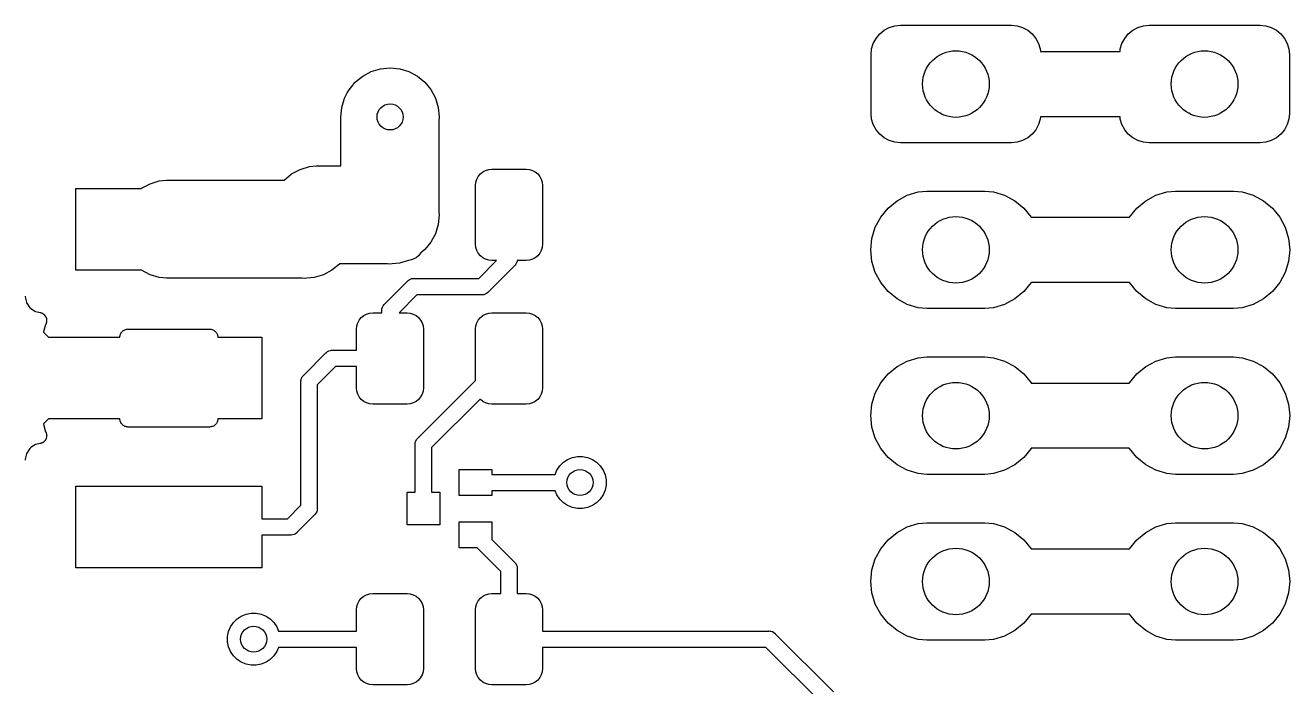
# Model space of a CAD drawing. Extents: x 1.69 to 6.13, y -5.81 to -1.91.
# Drawn here: x 2.992 to 3.755, y -2.43 to -2.031 of the extents above; entities that cross this region are included whole.
import ezdxf

# ---------------------------------------------------------------- set-up
doc = ezdxf.new("R2010")
doc.units = 0
doc.header["$MEASUREMENT"] = 0
doc.layers.add('BLACK', color=7, linetype='CONTINUOUS')

msp = doc.modelspace()

# ---------------------------------------------------------------- linework, layer by layer
at = {"layer": 'BLACK', "linetype": 'CONTINUOUS'}
for p, q in [((3.50535, -2.03921), (3.50755, -2.03653)), ((3.50755, -2.03653), (3.51024, -2.03432)), ((3.51024, -2.03432), (3.5133, -2.03269)), ((3.5133, -2.03269), (3.51662, -2.03168)), ((3.51662, -2.03168), (3.52008, -2.03134)), ((3.52008, -2.03134), (3.58701, -2.03134)), ((3.58701, -2.03134), (3.59046, -2.03168)), ((3.59046, -2.03168), (3.59379, -2.03269)), ((3.59379, -2.03269), (3.59685, -2.03432)), ((3.59685, -2.03432), (3.59954, -2.03653)), ((3.59954, -2.03653), (3.60174, -2.03921)), ((3.65535, -2.03921), (3.65755, -2.03653)), ((3.65755, -2.03653), (3.66024, -2.03432)), ((3.66024, -2.03432), (3.6633, -2.03269)), ((3.6633, -2.03269), (3.66662, -2.03168)), ((3.66662, -2.03168), (3.67008, -2.03134)), ((3.67008, -2.03134), (3.73701, -2.03134)), ((3.73701, -2.03134), (3.74046, -2.03168)), ((3.74046, -2.03168), (3.74379, -2.03269)), ((3.74379, -2.03269), (3.74685, -2.03432)), ((3.74685, -2.03432), (3.74954, -2.03653)), ((3.74954, -2.03653), (3.75174, -2.03921)), ((3.5027, -2.0456), (3.50371, -2.04228)), ((3.50371, -2.04228), (3.50535, -2.03921)), ((3.60174, -2.03921), (3.60338, -2.04228)), ((3.60338, -2.04228), (3.60438, -2.0456)), ((3.6527, -2.0456), (3.65371, -2.04228)), ((3.65371, -2.04228), (3.65535, -2.03921)), ((3.75174, -2.03921), (3.75338, -2.04228)), ((3.75338, -2.04228), (3.75438, -2.0456)), ((3.50236, -2.04906), (3.5027, -2.0456)), ((3.50236, -2.08449), (3.50236, -2.04906)), ((3.60438, -2.0456), (3.60453, -2.04709)), ((3.60453, -2.04709), (3.65256, -2.04709)), ((3.65256, -2.04709), (3.6527, -2.0456)), ((3.75438, -2.0456), (3.75472, -2.04906)), ((3.75472, -2.04906), (3.75472, -2.08449)), ((3.19572, -2.06194), (3.20085, -2.0592)), ((3.20085, -2.0592), (3.20642, -2.05751)), ((3.20642, -2.05751), (3.2122, -2.05694)), ((3.2122, -2.05694), (3.21799, -2.05751)), ((3.21799, -2.05751), (3.22356, -2.0592)), ((3.22356, -2.0592), (3.22869, -2.06194)), ((3.1899, -2.06722), (3.1902, -2.06686)), ((3.1902, -2.06686), (3.19113, -2.06573)), ((3.1902, -2.06686), (3.1902, -2.06686)), ((3.19113, -2.06573), (3.19225, -2.06481)), ((3.19225, -2.06481), (3.19235, -2.06471)), ((3.19235, -2.06471), (3.19572, -2.06194)), ((3.22869, -2.06194), (3.23318, -2.06563)), ((3.23318, -2.06563), (3.23687, -2.07013)), ((3.18469, -2.07536), (3.1864, -2.07216)), ((3.1864, -2.07216), (3.18744, -2.07023)), ((3.18744, -2.07023), (3.1899, -2.06722)), ((3.23687, -2.07013), (3.23962, -2.07526)), ((3.18244, -2.08671), (3.18301, -2.08092)), ((3.18301, -2.08092), (3.18469, -2.07536)), ((3.23962, -2.07526), (3.24131, -2.08083)), ((3.24131, -2.08083), (3.24188, -2.08661)), ((3.18258, -2.08816), (3.18244, -2.08671)), ((3.18258, -2.11614), (3.18258, -2.08816)), ((3.24188, -2.08661), (3.24163, -2.08906)), ((3.24163, -2.08906), (3.24163, -2.14422)), ((3.5027, -2.08794), (3.50236, -2.08449)), ((3.50371, -2.09127), (3.5027, -2.08794)), ((3.60438, -2.08794), (3.60338, -2.09127)), ((3.60453, -2.08646), (3.60438, -2.08794)), ((3.65256, -2.08646), (3.60453, -2.08646)), ((3.6527, -2.08794), (3.65256, -2.08646)), ((3.65371, -2.09127), (3.6527, -2.08794)), ((3.75438, -2.08794), (3.75338, -2.09127)), ((3.75472, -2.08449), (3.75438, -2.08794)), ((3.50535, -2.09433), (3.50371, -2.09127)), ((3.50755, -2.09702), (3.50535, -2.09433)), ((3.51024, -2.09922), (3.50755, -2.09702)), ((3.59954, -2.09702), (3.59685, -2.09922)), ((3.60174, -2.09433), (3.59954, -2.09702)), ((3.60338, -2.09127), (3.60174, -2.09433)), ((3.65535, -2.09433), (3.65371, -2.09127)), ((3.65755, -2.09702), (3.65535, -2.09433)), ((3.66024, -2.09922), (3.65755, -2.09702)), ((3.74954, -2.09702), (3.74685, -2.09922)), ((3.75174, -2.09433), (3.74954, -2.09702)), ((3.75338, -2.09127), (3.75174, -2.09433)), ((3.5133, -2.10086), (3.51024, -2.09922)), ((3.51662, -2.10186), (3.5133, -2.10086)), ((3.52008, -2.1022), (3.51662, -2.10186)), ((3.58701, -2.1022), (3.52008, -2.1022)), ((3.59046, -2.10186), (3.58701, -2.1022)), ((3.59379, -2.10086), (3.59046, -2.10186)), ((3.59685, -2.09922), (3.59379, -2.10086)), ((3.6633, -2.10086), (3.66024, -2.09922)), ((3.66662, -2.10186), (3.6633, -2.10086)), ((3.67008, -2.1022), (3.66662, -2.10186)), ((3.73701, -2.1022), (3.67008, -2.1022)), ((3.74046, -2.10186), (3.73701, -2.1022)), ((3.74379, -2.10086), (3.74046, -2.10186)), ((3.74685, -2.09922), (3.74379, -2.10086)), ((3.15281, -2.121), (3.15794, -2.11826)), ((3.15794, -2.11826), (3.1635, -2.11657)), ((3.1635, -2.11657), (3.16784, -2.11614)), ((3.16784, -2.11614), (3.16929, -2.116)), ((3.16784, -2.11614), (3.16784, -2.11614)), ((3.16929, -2.116), (3.17074, -2.11614)), ((3.17074, -2.11614), (3.18258, -2.11614)), ((3.26666, -2.12099), (3.26815, -2.11977)), ((3.26815, -2.11977), (3.26986, -2.11886)), ((3.26986, -2.11886), (3.2717, -2.1183)), ((3.2717, -2.1183), (3.27362, -2.11811)), ((3.27362, -2.11811), (3.29429, -2.11811)), ((3.29429, -2.11811), (3.29621, -2.1183)), ((3.29621, -2.1183), (3.29806, -2.11886)), ((3.29806, -2.11886), (3.29976, -2.11977)), ((3.29976, -2.11977), (3.30125, -2.12099)), ((3.06226, -2.12966), (3.06739, -2.12692)), ((3.06739, -2.12692), (3.07295, -2.12523)), ((3.07295, -2.12523), (3.07729, -2.1248)), ((3.07729, -2.1248), (3.14822, -2.1248)), ((3.14822, -2.1248), (3.14831, -2.12469)), ((3.14831, -2.12469), (3.15281, -2.121)), ((3.26378, -2.12795), (3.26397, -2.12603)), ((3.26378, -2.16339), (3.26378, -2.12795)), ((3.26397, -2.12603), (3.26453, -2.12419)), ((3.26453, -2.12419), (3.26544, -2.12248)), ((3.26544, -2.12248), (3.26666, -2.12099)), ((3.30125, -2.12099), (3.30248, -2.12248)), ((3.30248, -2.12248), (3.30338, -2.12419)), ((3.30338, -2.12419), (3.30394, -2.12603)), ((3.30394, -2.12603), (3.30413, -2.12795)), ((3.30413, -2.12795), (3.30413, -2.16339)), ((3.02264, -2.17894), (3.02264, -2.12972)), ((3.02264, -2.12972), (3.06218, -2.12972)), ((3.06218, -2.12972), (3.06226, -2.12966)), ((3.51801, -2.13717), (3.52417, -2.13388)), ((3.52417, -2.13388), (3.53085, -2.13185)), ((3.53085, -2.13185), (3.53605, -2.13134)), ((3.53605, -2.13134), (3.57103, -2.13134)), ((3.57103, -2.13134), (3.57624, -2.13185)), ((3.57624, -2.13185), (3.58292, -2.13388)), ((3.58292, -2.13388), (3.58907, -2.13717)), ((3.66801, -2.13717), (3.67417, -2.13388)), ((3.67417, -2.13388), (3.68085, -2.13185)), ((3.68085, -2.13185), (3.68605, -2.13134)), ((3.68605, -2.13134), (3.72103, -2.13134)), ((3.72103, -2.13134), (3.72624, -2.13185)), ((3.72624, -2.13185), (3.73292, -2.13388)), ((3.73292, -2.13388), (3.73907, -2.13717)), ((3.50819, -2.14699), (3.51262, -2.1416)), ((3.51262, -2.1416), (3.51801, -2.13717)), ((3.58907, -2.13717), (3.59447, -2.1416)), ((3.59447, -2.1416), (3.5989, -2.14699)), ((3.65819, -2.14699), (3.66262, -2.1416)), ((3.66262, -2.1416), (3.66801, -2.13717)), ((3.73907, -2.13717), (3.74447, -2.1416)), ((3.74447, -2.1416), (3.7489, -2.14699)), ((3.24178, -2.14567), (3.24121, -2.15146)), ((3.24163, -2.14422), (3.24178, -2.14567)), ((3.5049, -2.15315), (3.50819, -2.14699)), ((3.5989, -2.14699), (3.59895, -2.14709)), ((3.59895, -2.14709), (3.65814, -2.14709)), ((3.65814, -2.14709), (3.65819, -2.14699)), ((3.7489, -2.14699), (3.75219, -2.15315)), ((3.23952, -2.15702), (3.23678, -2.16215)), ((3.24121, -2.15146), (3.23952, -2.15702)), ((3.50287, -2.15983), (3.5049, -2.15315)), ((3.75219, -2.15315), (3.75421, -2.15983)), ((3.23678, -2.16215), (3.23309, -2.16665)), ((3.26397, -2.16531), (3.26378, -2.16339)), ((3.26453, -2.16715), (3.26397, -2.16531)), ((3.30394, -2.16531), (3.30338, -2.16715)), ((3.30413, -2.16339), (3.30394, -2.16531)), ((3.50219, -2.16677), (3.50287, -2.15983)), ((3.75421, -2.15983), (3.7549, -2.16677)), ((3.22323, -2.17315), (3.21789, -2.17477)), ((3.22436, -2.17304), (3.22323, -2.17315)), ((3.22621, -2.17248), (3.22436, -2.17304)), ((3.22791, -2.17157), (3.22621, -2.17248)), ((3.2294, -2.17035), (3.22791, -2.17157)), ((3.23062, -2.16885), (3.2294, -2.17035)), ((3.2308, -2.16853), (3.23062, -2.16885)), ((3.23309, -2.16665), (3.2308, -2.16853)), ((3.26544, -2.16885), (3.26453, -2.16715)), ((3.26666, -2.17035), (3.26544, -2.16885)), ((3.26568, -2.18406), (3.2765, -2.17323)), ((3.26815, -2.17157), (3.26666, -2.17035)), ((3.26986, -2.17248), (3.26815, -2.17157)), ((3.2717, -2.17304), (3.26986, -2.17248)), ((3.27362, -2.17323), (3.2717, -2.17304)), ((3.2765, -2.17323), (3.27362, -2.17323)), ((3.28881, -2.1737), (3.28853, -2.17463)), ((3.28885, -2.17323), (3.28881, -2.1737)), ((3.29429, -2.17323), (3.28885, -2.17323)), ((3.29621, -2.17304), (3.29429, -2.17323)), ((3.29806, -2.17248), (3.29621, -2.17304)), ((3.29976, -2.17157), (3.29806, -2.17248)), ((3.30125, -2.17035), (3.29976, -2.17157)), ((3.30248, -2.16885), (3.30125, -2.17035)), ((3.30338, -2.16715), (3.30248, -2.16885)), ((3.50287, -2.17372), (3.50219, -2.16677)), ((3.5049, -2.1804), (3.50287, -2.17372)), ((3.75421, -2.17372), (3.75219, -2.1804)), ((3.7549, -2.16677), (3.75421, -2.17372)), ((3.06218, -2.17894), (3.02264, -2.17894)), ((3.06226, -2.179), (3.06218, -2.17894)), ((3.06739, -2.18174), (3.06226, -2.179)), ((3.17711, -2.179), (3.17198, -2.18174)), ((3.18161, -2.17531), (3.17711, -2.179)), ((3.1817, -2.1752), (3.18161, -2.17531)), ((3.21066, -2.1752), (3.1817, -2.1752)), ((3.21211, -2.17534), (3.21066, -2.1752)), ((3.21356, -2.1752), (3.21211, -2.17534)), ((3.21789, -2.17477), (3.21356, -2.1752)), ((3.28727, -2.17639), (3.27137, -2.19229)), ((3.28745, -2.17623), (3.28727, -2.17639)), ((3.28761, -2.17605), (3.28745, -2.17623)), ((3.28807, -2.17548), (3.28761, -2.17605)), ((3.28761, -2.17605), (3.28761, -2.17605)), ((3.28853, -2.17463), (3.28807, -2.17548)), ((3.50819, -2.18655), (3.5049, -2.1804)), ((3.75219, -2.1804), (3.7489, -2.18655)), ((3.07295, -2.18343), (3.06739, -2.18174)), ((3.07729, -2.18386), (3.07295, -2.18343)), ((3.15918, -2.18386), (3.07729, -2.18386)), ((3.16063, -2.184), (3.15918, -2.18386)), ((3.16208, -2.18386), (3.16063, -2.184)), ((3.16642, -2.18343), (3.16208, -2.18386)), ((3.16208, -2.18386), (3.16208, -2.18386)), ((3.17198, -2.18174), (3.16642, -2.18343)), ((3.2088, -2.1996), (3.22273, -2.18567)), ((3.22273, -2.18567), (3.22288, -2.18548)), ((3.22288, -2.18548), (3.22307, -2.18533)), ((3.22307, -2.18533), (3.22363, -2.18486)), ((3.22307, -2.18533), (3.22307, -2.18533)), ((3.22363, -2.18486), (3.22449, -2.18441)), ((3.22363, -2.18486), (3.22363, -2.18486)), ((3.22363, -2.18486), (3.22363, -2.18486)), ((3.22449, -2.18441), (3.22541, -2.18413)), ((3.22541, -2.18413), (3.22614, -2.18406)), ((3.22614, -2.18406), (3.22638, -2.18403)), ((3.22614, -2.18406), (3.22614, -2.18406)), ((3.22638, -2.18403), (3.22662, -2.18406)), ((3.22662, -2.18406), (3.26568, -2.18406)), ((3.51262, -2.19195), (3.50819, -2.18655)), ((3.5989, -2.18655), (3.59447, -2.19195)), ((3.59895, -2.18646), (3.5989, -2.18655)), ((3.65814, -2.18646), (3.59895, -2.18646)), ((3.65819, -2.18655), (3.65814, -2.18646)), ((3.66262, -2.19195), (3.65819, -2.18655)), ((3.7489, -2.18655), (3.74447, -2.19195)), ((2.99213, -2.19464), (2.99217, -2.19512)), ((2.99217, -2.19512), (2.99283, -2.19841)), ((3.22842, -2.1939), (3.21759, -2.20472)), ((3.26748, -2.1939), (3.22842, -2.1939)), ((3.26772, -2.19392), (3.26748, -2.1939)), ((3.26796, -2.1939), (3.26772, -2.19392)), ((3.26868, -2.19383), (3.26796, -2.1939)), ((3.26796, -2.1939), (3.26796, -2.1939)), ((3.26961, -2.19354), (3.26868, -2.19383)), ((3.27046, -2.19309), (3.26961, -2.19354)), ((3.27121, -2.19247), (3.27046, -2.19309)), ((3.27137, -2.19229), (3.27121, -2.19247)), ((3.51801, -2.19638), (3.51262, -2.19195)), ((3.52417, -2.19967), (3.51801, -2.19638)), ((3.58907, -2.19638), (3.58292, -2.19967)), ((3.59447, -2.19195), (3.58907, -2.19638)), ((3.66801, -2.19638), (3.66262, -2.19195)), ((3.67417, -2.19967), (3.66801, -2.19638)), ((3.73907, -2.19638), (3.73292, -2.19967)), ((3.74447, -2.19195), (3.73907, -2.19638)), ((2.99283, -2.19841), (2.9929, -2.19864)), ((2.9929, -2.19864), (2.99301, -2.19885)), ((2.99301, -2.19885), (2.99487, -2.20164)), ((2.99487, -2.20164), (2.99503, -2.20182)), ((2.99503, -2.20182), (2.99521, -2.20198)), ((2.99521, -2.20198), (2.998, -2.20384)), ((2.998, -2.20384), (2.99821, -2.20395)), ((2.99821, -2.20395), (2.99844, -2.20402)), ((2.99844, -2.20402), (3.00108, -2.20455)), ((3.20716, -2.20325), (3.20719, -2.20301)), ((3.20719, -2.20349), (3.20716, -2.20325)), ((3.20719, -2.20301), (3.20726, -2.20228)), ((3.20719, -2.20301), (3.20719, -2.20301)), ((3.20719, -2.20472), (3.20719, -2.20349)), ((3.20726, -2.20228), (3.20754, -2.20136)), ((3.20754, -2.20136), (3.20799, -2.2005)), ((3.20799, -2.2005), (3.20861, -2.19975)), ((3.20861, -2.19975), (3.2088, -2.1996)), ((3.53085, -2.20169), (3.52417, -2.19967)), ((3.53605, -2.2022), (3.53085, -2.20169)), ((3.57103, -2.2022), (3.53605, -2.2022)), ((3.57624, -2.20169), (3.57103, -2.2022)), ((3.58292, -2.19967), (3.57624, -2.20169)), ((3.68085, -2.20169), (3.67417, -2.19967)), ((3.68605, -2.2022), (3.68085, -2.20169)), ((3.72103, -2.2022), (3.68605, -2.2022)), ((3.72624, -2.20169), (3.72103, -2.2022)), ((3.73292, -2.19967), (3.72624, -2.20169)), ((3.00108, -2.20455), (3.00115, -2.20456)), ((3.00115, -2.20456), (3.00139, -2.20464)), ((3.00139, -2.20464), (3.00163, -2.20469)), ((3.00163, -2.20469), (3.00185, -2.20478)), ((3.00185, -2.20478), (3.00207, -2.20485)), ((3.00207, -2.20485), (3.00228, -2.20497)), ((3.00228, -2.20497), (3.00251, -2.20507)), ((3.00251, -2.20507), (3.0027, -2.2052)), ((3.0027, -2.2052), (3.00291, -2.20532)), ((3.00291, -2.20532), (3.0031, -2.20548)), ((3.0031, -2.20548), (3.0033, -2.20562)), ((3.00443, -2.21175), (3.00327, -2.21545)), ((3.0033, -2.20562), (3.00347, -2.20579)), ((3.00347, -2.20579), (3.00364, -2.20594)), ((3.00364, -2.20594), (3.0038, -2.20613)), ((3.0038, -2.20613), (3.00397, -2.20631)), ((3.00397, -2.20631), (3.0041, -2.2065)), ((3.0041, -2.2065), (3.00424, -2.20668)), ((3.00424, -2.20668), (3.00436, -2.2069)), ((3.00436, -2.2069), (3.00449, -2.20711)), ((3.00444, -2.21173), (3.00443, -2.21175)), ((3.00454, -2.21151), (3.00444, -2.21173)), ((3.00449, -2.20711), (3.00458, -2.20733)), ((3.00466, -2.21129), (3.00454, -2.21151)), ((3.00458, -2.20733), (3.00469, -2.20754)), ((3.00473, -2.21106), (3.00466, -2.21129)), ((3.00469, -2.20754), (3.00476, -2.20777)), ((3.00482, -2.21085), (3.00473, -2.21106)), ((3.00476, -2.20777), (3.00485, -2.20801)), ((3.00487, -2.21061), (3.00482, -2.21085)), ((3.00485, -2.20801), (3.00489, -2.20823)), ((3.00494, -2.21037), (3.00487, -2.21061)), ((3.00489, -2.20823), (3.00496, -2.20846)), ((3.00497, -2.21014), (3.00494, -2.21037)), ((3.00496, -2.20846), (3.00498, -2.20871)), ((3.00502, -2.20991), (3.00497, -2.21014)), ((3.00498, -2.20871), (3.00503, -2.20895)), ((3.00503, -2.20895), (3.00502, -2.20918)), ((3.00502, -2.20918), (3.00505, -2.20941)), ((3.00505, -2.20941), (3.00502, -2.20966)), ((3.00502, -2.20966), (3.00502, -2.20991)), ((3.19212, -2.21265), (3.19268, -2.2108)), ((3.19268, -2.2108), (3.19359, -2.2091)), ((3.19359, -2.2091), (3.19481, -2.20761)), ((3.19481, -2.20761), (3.1963, -2.20638)), ((3.1963, -2.20638), (3.19801, -2.20547)), ((3.19801, -2.20547), (3.19985, -2.20491)), ((3.19985, -2.20491), (3.20177, -2.20472)), ((3.20177, -2.20472), (3.20719, -2.20472)), ((3.21759, -2.20472), (3.22244, -2.20472)), ((3.22244, -2.20472), (3.22436, -2.20491)), ((3.22436, -2.20491), (3.22621, -2.20547)), ((3.22621, -2.20547), (3.22791, -2.20638)), ((3.22791, -2.20638), (3.2294, -2.20761)), ((3.2294, -2.20761), (3.23062, -2.2091)), ((3.23062, -2.2091), (3.23153, -2.2108)), ((3.23153, -2.2108), (3.23209, -2.21265)), ((3.26397, -2.21265), (3.26453, -2.2108)), ((3.26453, -2.2108), (3.26544, -2.2091)), ((3.26544, -2.2091), (3.26666, -2.20761)), ((3.26666, -2.20761), (3.26815, -2.20638)), ((3.26815, -2.20638), (3.26986, -2.20547)), ((3.26986, -2.20547), (3.2717, -2.20491)), ((3.2717, -2.20491), (3.27362, -2.20472)), ((3.27362, -2.20472), (3.29429, -2.20472)), ((3.29429, -2.20472), (3.29621, -2.20491)), ((3.29621, -2.20491), (3.29806, -2.20547)), ((3.29806, -2.20547), (3.29976, -2.20638)), ((3.29976, -2.20638), (3.30125, -2.20761)), ((3.30125, -2.20761), (3.30248, -2.2091)), ((3.30248, -2.2091), (3.30338, -2.2108)), ((3.30338, -2.2108), (3.30394, -2.21265)), ((3.00327, -2.21545), (3.00317, -2.21644)), ((3.00317, -2.21644), (3.00622, -2.21949)), ((3.00622, -2.21949), (3.04921, -2.21949)), ((3.04921, -2.21942), (3.04926, -2.21896)), ((3.04921, -2.21945), (3.04921, -2.21942)), ((3.04921, -2.21946), (3.04921, -2.21945)), ((3.04921, -2.21945), (3.04921, -2.21945)), ((3.04921, -2.21949), (3.04921, -2.21946)), ((3.04926, -2.21896), (3.04931, -2.2185)), ((3.04931, -2.2185), (3.04932, -2.21848)), ((3.04932, -2.21847), (3.04946, -2.21802)), ((3.04932, -2.21848), (3.04932, -2.21847)), ((3.04946, -2.21802), (3.0496, -2.21758)), ((3.0496, -2.21758), (3.04961, -2.21757)), ((3.04961, -2.21755), (3.04983, -2.21714)), ((3.04961, -2.21757), (3.04961, -2.21755)), ((3.04983, -2.21714), (3.05005, -2.21674)), ((3.05005, -2.21674), (3.05006, -2.21672)), ((3.05006, -2.21672), (3.05007, -2.21671)), ((3.05007, -2.21671), (3.05037, -2.21635)), ((3.05037, -2.21635), (3.05067, -2.216)), ((3.05067, -2.216), (3.05068, -2.21599)), ((3.05068, -2.21599), (3.05069, -2.21597)), ((3.05069, -2.21597), (3.05105, -2.21568)), ((3.05105, -2.21568), (3.05141, -2.21539)), ((3.05141, -2.21539), (3.05143, -2.21538)), ((3.05143, -2.21538), (3.05144, -2.21537)), ((3.05144, -2.21537), (3.05185, -2.21515)), ((3.05185, -2.21515), (3.05226, -2.21494)), ((3.05226, -2.21494), (3.05227, -2.21493)), ((3.05227, -2.21493), (3.05229, -2.21493)), ((3.05229, -2.21493), (3.05274, -2.21479)), ((3.05274, -2.21479), (3.05318, -2.21466)), ((3.05318, -2.21466), (3.0532, -2.21466)), ((3.0532, -2.21466), (3.05321, -2.21465)), ((3.05321, -2.21465), (3.05367, -2.21461)), ((3.05367, -2.21461), (3.05413, -2.21457)), ((3.05413, -2.21457), (3.10335, -2.21457)), ((3.10335, -2.21457), (3.10338, -2.21457)), ((3.10338, -2.21457), (3.10338, -2.21457)), ((3.10338, -2.21457), (3.10338, -2.21457)), ((3.10338, -2.21457), (3.10342, -2.21457)), ((3.10342, -2.21457), (3.10387, -2.21462)), ((3.10387, -2.21462), (3.10434, -2.21467)), ((3.10434, -2.21467), (3.10435, -2.21467)), ((3.10435, -2.21467), (3.10437, -2.21467)), ((3.10437, -2.21467), (3.10481, -2.21481)), ((3.10481, -2.21481), (3.10525, -2.21495)), ((3.10525, -2.21495), (3.10527, -2.21496)), ((3.10527, -2.21496), (3.10529, -2.21496)), ((3.10529, -2.21496), (3.10569, -2.21519)), ((3.10569, -2.21519), (3.1061, -2.21541)), ((3.1061, -2.21541), (3.10611, -2.21542)), ((3.10611, -2.21542), (3.10613, -2.21543)), ((3.10613, -2.21543), (3.10648, -2.21573)), ((3.10648, -2.21573), (3.10684, -2.21602)), ((3.10684, -2.21602), (3.10685, -2.21603)), ((3.10685, -2.21603), (3.10686, -2.21604)), ((3.10686, -2.21604), (3.10715, -2.21641)), ((3.10715, -2.21641), (3.10745, -2.21676)), ((3.10745, -2.21676), (3.10745, -2.21678)), ((3.10745, -2.21678), (3.10746, -2.21679)), ((3.10746, -2.21679), (3.10768, -2.21721)), ((3.10768, -2.21721), (3.1079, -2.21761)), ((3.1079, -2.21761), (3.1079, -2.21763)), ((3.1079, -2.21763), (3.10791, -2.21764)), ((3.10791, -2.21764), (3.10804, -2.21809)), ((3.10804, -2.21809), (3.10817, -2.21853)), ((3.10817, -2.21853), (3.10818, -2.21855)), ((3.10818, -2.21855), (3.10818, -2.21857)), ((3.10818, -2.21857), (3.10822, -2.21903)), ((3.10822, -2.21903), (3.10827, -2.21949)), ((3.10827, -2.21949), (3.13484, -2.21949)), ((3.13484, -2.21949), (3.13484, -2.2687)), ((3.19193, -2.21457), (3.19212, -2.21265)), ((3.19193, -2.22736), (3.19193, -2.21457)), ((3.23209, -2.21265), (3.23228, -2.21457)), ((3.23228, -2.21457), (3.23228, -2.25)), ((3.26378, -2.21457), (3.26397, -2.21265)), ((3.26378, -2.2455), (3.26378, -2.21457)), ((3.30394, -2.21265), (3.30413, -2.21457)), ((3.30413, -2.21457), (3.30413, -2.25)), ((3.16008, -2.24241), (3.17351, -2.22897)), ((3.17351, -2.22897), (3.17367, -2.22879)), ((3.17367, -2.22879), (3.17398, -2.22853)), ((3.17398, -2.22853), (3.17442, -2.22817)), ((3.17442, -2.22817), (3.17527, -2.22771)), ((3.17527, -2.22771), (3.1762, -2.22743)), ((3.1762, -2.22743), (3.17692, -2.22736)), ((3.17692, -2.22736), (3.17717, -2.22734)), ((3.17692, -2.22736), (3.17692, -2.22736)), ((3.17717, -2.22734), (3.17741, -2.22736)), ((3.17741, -2.22736), (3.19193, -2.22736)), ((3.51801, -2.23717), (3.52417, -2.23388)), ((3.52417, -2.23388), (3.53085, -2.23185)), ((3.53085, -2.23185), (3.53605, -2.23134)), ((3.53605, -2.23134), (3.57103, -2.23134)), ((3.57103, -2.23134), (3.57624, -2.23185)), ((3.57624, -2.23185), (3.58292, -2.23388)), ((3.58292, -2.23388), (3.58907, -2.23717)), ((3.66801, -2.23717), (3.67417, -2.23388)), ((3.67417, -2.23388), (3.68085, -2.23185)), ((3.68085, -2.23185), (3.68605, -2.23134)), ((3.68605, -2.23134), (3.72103, -2.23134)), ((3.72103, -2.23134), (3.72624, -2.23185)), ((3.72624, -2.23185), (3.73292, -2.23388)), ((3.73292, -2.23388), (3.73907, -2.23717)), ((3.15989, -2.24257), (3.16008, -2.24241)), ((3.1792, -2.2372), (3.16831, -2.2481)), ((3.19193, -2.2372), (3.1792, -2.2372)), ((3.19193, -2.25), (3.19193, -2.2372)), ((3.50819, -2.24699), (3.51262, -2.2416)), ((3.51262, -2.2416), (3.51801, -2.23717)), ((3.58907, -2.23717), (3.59447, -2.2416)), ((3.59447, -2.2416), (3.5989, -2.24699)), ((3.65819, -2.24699), (3.66262, -2.2416)), ((3.66262, -2.2416), (3.66801, -2.23717)), ((3.73907, -2.23717), (3.74447, -2.2416)), ((3.74447, -2.2416), (3.7489, -2.24699)), ((3.15844, -2.24606), (3.15846, -2.24582)), ((3.15846, -2.2463), (3.15844, -2.24606)), ((3.15846, -2.24582), (3.15854, -2.2451)), ((3.15846, -2.24582), (3.15846, -2.24582)), ((3.15846, -2.3208), (3.15846, -2.2463)), ((3.15854, -2.2451), (3.15882, -2.24417)), ((3.15882, -2.24417), (3.15927, -2.24332)), ((3.15927, -2.24332), (3.15989, -2.24257)), ((3.16831, -2.2481), (3.16831, -2.32259)), ((3.19212, -2.25192), (3.19193, -2.25)), ((3.22897, -2.28031), (3.26378, -2.2455)), ((3.23228, -2.25), (3.23209, -2.25192)), ((3.30413, -2.25), (3.30394, -2.25192)), ((3.5049, -2.25315), (3.50819, -2.24699)), ((3.5989, -2.24699), (3.59895, -2.24709)), ((3.59895, -2.24709), (3.65814, -2.24709)), ((3.65814, -2.24709), (3.65819, -2.24699)), ((3.7489, -2.24699), (3.75219, -2.25315)), ((3.19268, -2.25377), (3.19212, -2.25192)), ((3.19359, -2.25547), (3.19268, -2.25377)), ((3.19481, -2.25696), (3.19359, -2.25547)), ((3.1963, -2.25818), (3.19481, -2.25696)), ((3.2294, -2.25696), (3.22791, -2.25818)), ((3.23062, -2.25547), (3.2294, -2.25696)), ((3.23153, -2.25377), (3.23062, -2.25547)), ((3.23209, -2.25192), (3.23153, -2.25377)), ((3.26647, -2.25673), (3.2372, -2.286)), ((3.26666, -2.25696), (3.26647, -2.25673)), ((3.26815, -2.25818), (3.26666, -2.25696)), ((3.30125, -2.25696), (3.29976, -2.25818)), ((3.30248, -2.25547), (3.30125, -2.25696)), ((3.30338, -2.25377), (3.30248, -2.25547)), ((3.30394, -2.25192), (3.30338, -2.25377)), ((3.50287, -2.25983), (3.5049, -2.25315)), ((3.75219, -2.25315), (3.75421, -2.25983)), ((3.19801, -2.25909), (3.1963, -2.25818)), ((3.19985, -2.25965), (3.19801, -2.25909)), ((3.20177, -2.25984), (3.19985, -2.25965)), ((3.22244, -2.25984), (3.20177, -2.25984)), ((3.22436, -2.25965), (3.22244, -2.25984)), ((3.22621, -2.25909), (3.22436, -2.25965)), ((3.22791, -2.25818), (3.22621, -2.25909)), ((3.26986, -2.25909), (3.26815, -2.25818)), ((3.2717, -2.25965), (3.26986, -2.25909)), ((3.27362, -2.25984), (3.2717, -2.25965)), ((3.29429, -2.25984), (3.27362, -2.25984)), ((3.29621, -2.25965), (3.29429, -2.25984)), ((3.29806, -2.25909), (3.29621, -2.25965)), ((3.29976, -2.25818), (3.29806, -2.25909)), ((3.50219, -2.26677), (3.50287, -2.25983)), ((3.75421, -2.25983), (3.7549, -2.26677)), ((3.00622, -2.2687), (3.00317, -2.27175)), ((3.00317, -2.27175), (3.00327, -2.27274)), ((3.00327, -2.27274), (3.00443, -2.27643)), ((3.04921, -2.2687), (3.00622, -2.2687)), ((3.04926, -2.26916), (3.04921, -2.2687)), ((3.0493, -2.26962), (3.04926, -2.26916)), ((3.0493, -2.26964), (3.0493, -2.26962)), ((3.04931, -2.26966), (3.0493, -2.26964)), ((3.04944, -2.2701), (3.04931, -2.26966)), ((3.04957, -2.27054), (3.04944, -2.2701)), ((3.04958, -2.27056), (3.04957, -2.27054)), ((3.04958, -2.27058), (3.04958, -2.27056)), ((3.0498, -2.27098), (3.04958, -2.27058)), ((3.05002, -2.2714), (3.0498, -2.27098)), ((3.05003, -2.27141), (3.05002, -2.2714)), ((3.05003, -2.27142), (3.05003, -2.27141)), ((3.05033, -2.27178), (3.05003, -2.27142)), ((3.05062, -2.27214), (3.05033, -2.27178)), ((3.05063, -2.27216), (3.05062, -2.27214)), ((3.05064, -2.27217), (3.05063, -2.27216)), ((3.051, -2.27246), (3.05064, -2.27217)), ((3.05135, -2.27276), (3.051, -2.27246)), ((3.05137, -2.27277), (3.05135, -2.27276)), ((3.05138, -2.27278), (3.05137, -2.27277)), ((3.05179, -2.273), (3.05138, -2.27278)), ((3.10604, -2.27282), (3.10563, -2.27303)), ((3.10605, -2.27281), (3.10604, -2.27282)), ((3.10607, -2.2728), (3.10605, -2.27281)), ((3.10643, -2.27251), (3.10607, -2.2728)), ((3.10679, -2.27222), (3.10643, -2.27251)), ((3.1068, -2.2722), (3.10679, -2.27222)), ((3.10681, -2.27219), (3.1068, -2.2722)), ((3.10711, -2.27184), (3.10681, -2.27219)), ((3.10741, -2.27148), (3.10711, -2.27184)), ((3.10742, -2.27147), (3.10741, -2.27148)), ((3.10743, -2.27145), (3.10742, -2.27147)), ((3.10765, -2.27105), (3.10743, -2.27145)), ((3.10787, -2.27064), (3.10765, -2.27105)), ((3.10788, -2.27061), (3.10787, -2.27062)), ((3.10787, -2.27062), (3.10787, -2.27064)), ((3.10802, -2.27016), (3.10788, -2.27061)), ((3.10816, -2.26972), (3.10802, -2.27016)), ((3.10817, -2.26969), (3.10816, -2.26971)), ((3.10816, -2.26971), (3.10816, -2.26972)), ((3.10822, -2.26923), (3.10817, -2.26969)), ((3.10827, -2.26877), (3.10822, -2.26923)), ((3.13484, -2.2687), (3.10827, -2.2687)), ((3.10827, -2.2687), (3.10827, -2.26873)), ((3.10827, -2.26873), (3.10827, -2.26874)), ((3.10827, -2.26874), (3.10827, -2.26874)), ((3.10827, -2.26874), (3.10827, -2.26877)), ((3.50287, -2.27372), (3.50219, -2.26677)), ((3.7549, -2.26677), (3.75421, -2.27372)), ((3.00443, -2.27643), (3.00444, -2.27646)), ((3.00444, -2.27646), (3.00448, -2.27652)), ((3.00448, -2.27652), (3.00457, -2.27675)), ((3.00457, -2.27675), (3.00469, -2.27697)), ((3.00474, -2.28048), (3.00466, -2.28072)), ((3.00469, -2.27697), (3.00475, -2.27719)), ((3.00483, -2.28025), (3.00474, -2.28048)), ((3.00475, -2.27719), (3.00484, -2.2774)), ((3.00488, -2.28002), (3.00483, -2.28025)), ((3.00484, -2.2774), (3.00489, -2.27765)), ((3.00495, -2.2798), (3.00488, -2.28002)), ((3.00489, -2.27765), (3.00496, -2.27789)), ((3.00497, -2.27955), (3.00495, -2.2798)), ((3.00496, -2.27789), (3.00498, -2.27812)), ((3.00502, -2.27931), (3.00497, -2.27955)), ((3.00498, -2.27812), (3.00502, -2.27835)), ((3.00502, -2.27835), (3.00502, -2.2786)), ((3.00502, -2.2786), (3.00505, -2.27884)), ((3.00505, -2.27884), (3.00502, -2.27908)), ((3.00502, -2.27908), (3.00502, -2.27931)), ((3.0522, -2.27322), (3.05179, -2.273)), ((3.05221, -2.27323), (3.0522, -2.27322)), ((3.05223, -2.27324), (3.05221, -2.27323)), ((3.05267, -2.27337), (3.05223, -2.27324)), ((3.05311, -2.27351), (3.05267, -2.27337)), ((3.05313, -2.27352), (3.05311, -2.27351)), ((3.05314, -2.27352), (3.05313, -2.27352)), ((3.05361, -2.27357), (3.05314, -2.27352)), ((3.05407, -2.27362), (3.05361, -2.27357)), ((3.0541, -2.27362), (3.05407, -2.27362)), ((3.05413, -2.27362), (3.0541, -2.27362)), ((3.0541, -2.27362), (3.0541, -2.27362)), ((3.0541, -2.27362), (3.0541, -2.27362)), ((3.10335, -2.27362), (3.05413, -2.27362)), ((3.10381, -2.27358), (3.10335, -2.27362)), ((3.10427, -2.27353), (3.10381, -2.27358)), ((3.10429, -2.27353), (3.10427, -2.27353)), ((3.1043, -2.27353), (3.10429, -2.27353)), ((3.10474, -2.2734), (3.1043, -2.27353)), ((3.10519, -2.27326), (3.10474, -2.2734)), ((3.10521, -2.27326), (3.10519, -2.27326)), ((3.10522, -2.27325), (3.10521, -2.27326)), ((3.10563, -2.27303), (3.10522, -2.27325)), ((3.22863, -2.28065), (3.22879, -2.28046)), ((3.22879, -2.28046), (3.22897, -2.28031)), ((3.5049, -2.2804), (3.50287, -2.27372)), ((3.50819, -2.28655), (3.5049, -2.2804)), ((3.75219, -2.2804), (3.7489, -2.28655)), ((3.75421, -2.27372), (3.75219, -2.2804)), ((2.99487, -2.28655), (2.99301, -2.28934)), ((2.99503, -2.28636), (2.99487, -2.28655)), ((2.99521, -2.28621), (2.99503, -2.28636)), ((2.998, -2.28435), (2.99521, -2.28621)), ((2.99821, -2.28424), (2.998, -2.28435)), ((2.99844, -2.28417), (2.99821, -2.28424)), ((3.00108, -2.28364), (2.99844, -2.28417)), ((3.00132, -2.28357), (3.00108, -2.28364)), ((3.00157, -2.28352), (3.00132, -2.28357)), ((3.00178, -2.28343), (3.00157, -2.28352)), ((3.002, -2.28336), (3.00178, -2.28343)), ((3.00222, -2.28325), (3.002, -2.28336)), ((3.00245, -2.28315), (3.00222, -2.28325)), ((3.00265, -2.28302), (3.00245, -2.28315)), ((3.00285, -2.28291), (3.00265, -2.28302)), ((3.00304, -2.28275), (3.00285, -2.28291)), ((3.00325, -2.28261), (3.00304, -2.28275)), ((3.00341, -2.28245), (3.00325, -2.28261)), ((3.00359, -2.2823), (3.00341, -2.28245)), ((3.00375, -2.28211), (3.00359, -2.2823)), ((3.00393, -2.28193), (3.00375, -2.28211)), ((3.00406, -2.28174), (3.00393, -2.28193)), ((3.00421, -2.28156), (3.00406, -2.28174)), ((3.00432, -2.28134), (3.00421, -2.28156)), ((3.00446, -2.28114), (3.00432, -2.28134)), ((3.00455, -2.28092), (3.00446, -2.28114)), ((3.00466, -2.28072), (3.00455, -2.28092)), ((3.22734, -2.28396), (3.22739, -2.28344)), ((3.22736, -2.2842), (3.22734, -2.28396)), ((3.22736, -2.31299), (3.22736, -2.2842)), ((3.22739, -2.28344), (3.22743, -2.28299)), ((3.22743, -2.28299), (3.22744, -2.28296)), ((3.22744, -2.28296), (3.22771, -2.28206)), ((3.22771, -2.28206), (3.22817, -2.28121)), ((3.22817, -2.28121), (3.22863, -2.28065)), ((3.22863, -2.28065), (3.22863, -2.28065)), ((3.2372, -2.286), (3.2372, -2.31299)), ((3.51262, -2.29195), (3.50819, -2.28655)), ((3.5989, -2.28655), (3.59447, -2.29195)), ((3.59895, -2.28646), (3.5989, -2.28655)), ((3.65814, -2.28646), (3.59895, -2.28646)), ((3.65819, -2.28655), (3.65814, -2.28646)), ((3.66262, -2.29195), (3.65819, -2.28655)), ((3.7489, -2.28655), (3.74447, -2.29195)), ((2.99217, -2.29307), (2.99213, -2.29355)), ((2.99283, -2.28978), (2.99217, -2.29307)), ((2.9929, -2.28955), (2.99283, -2.28978)), ((2.99301, -2.28934), (2.9929, -2.28955)), ((3.31454, -2.29705), (3.31673, -2.29485)), ((3.31673, -2.29485), (3.31931, -2.29313)), ((3.31931, -2.29313), (3.32218, -2.29194)), ((3.32218, -2.29194), (3.32522, -2.29134)), ((3.32522, -2.29134), (3.32832, -2.29134)), ((3.32832, -2.29134), (3.33137, -2.29194)), ((3.33137, -2.29194), (3.33423, -2.29313)), ((3.33423, -2.29313), (3.33681, -2.29485)), ((3.33681, -2.29485), (3.339, -2.29705)), ((3.51801, -2.29638), (3.51262, -2.29195)), ((3.59447, -2.29195), (3.58907, -2.29638)), ((3.66801, -2.29638), (3.66262, -2.29195)), ((3.74447, -2.29195), (3.73907, -2.29638)), ((3.25394, -2.31496), (3.25394, -2.29921)), ((3.25394, -2.29921), (3.27362, -2.29921)), ((3.27362, -2.29921), (3.27362, -2.30217)), ((3.27362, -2.30217), (3.31176, -2.30217)), ((3.31176, -2.30217), (3.31282, -2.29963)), ((3.31282, -2.29963), (3.31454, -2.29705)), ((3.339, -2.29705), (3.34073, -2.29963)), ((3.34073, -2.29963), (3.34191, -2.30249)), ((3.34191, -2.30249), (3.34252, -2.30554)), ((3.52417, -2.29967), (3.51801, -2.29638)), ((3.53085, -2.30169), (3.52417, -2.29967)), ((3.53605, -2.3022), (3.53085, -2.30169)), ((3.57103, -2.3022), (3.53605, -2.3022)), ((3.57624, -2.30169), (3.57103, -2.3022)), ((3.58292, -2.29967), (3.57624, -2.30169)), ((3.58907, -2.29638), (3.58292, -2.29967)), ((3.67417, -2.29967), (3.66801, -2.29638)), ((3.68085, -2.30169), (3.67417, -2.29967)), ((3.68605, -2.3022), (3.68085, -2.30169)), ((3.72103, -2.3022), (3.68605, -2.3022)), ((3.72624, -2.30169), (3.72103, -2.3022)), ((3.73292, -2.29967), (3.72624, -2.30169)), ((3.73907, -2.29638), (3.73292, -2.29967)), ((3.02264, -2.35846), (3.02264, -2.30925)), ((3.02264, -2.30925), (3.13484, -2.30925)), ((3.13484, -2.30925), (3.13484, -2.32894)), ((3.34252, -2.30864), (3.34191, -2.31168)), ((3.34252, -2.30554), (3.34252, -2.30864)), ((3.22244, -2.33268), (3.22244, -2.31299)), ((3.22244, -2.31299), (3.22736, -2.31299)), ((3.2372, -2.31299), (3.24213, -2.31299)), ((3.24213, -2.31299), (3.24213, -2.33268)), ((3.27362, -2.31496), (3.25394, -2.31496)), ((3.31176, -2.31201), (3.27362, -2.31201)), ((3.27362, -2.31201), (3.27362, -2.31496)), ((3.31282, -2.31455), (3.31176, -2.31201)), ((3.31454, -2.31713), (3.31282, -2.31455)), ((3.31673, -2.31932), (3.31454, -2.31713)), ((3.339, -2.31713), (3.33681, -2.31932)), ((3.34073, -2.31455), (3.339, -2.31713)), ((3.34191, -2.31168), (3.34073, -2.31455)), ((3.15032, -2.32894), (3.15846, -2.3208)), ((3.16688, -2.32633), (3.16669, -2.32649)), ((3.16704, -2.32614), (3.16688, -2.32633)), ((3.1675, -2.32558), (3.16704, -2.32614)), ((3.16795, -2.32473), (3.1675, -2.32558)), ((3.16824, -2.3238), (3.16795, -2.32473)), ((3.16795, -2.32473), (3.16795, -2.32473)), ((3.16831, -2.32308), (3.16824, -2.3238)), ((3.16831, -2.32259), (3.16833, -2.32283)), ((3.16833, -2.32283), (3.16831, -2.32308)), ((3.16831, -2.32308), (3.16831, -2.32308)), ((3.31931, -2.32104), (3.31673, -2.31932)), ((3.32218, -2.32223), (3.31931, -2.32104)), ((3.32522, -2.32283), (3.32218, -2.32223)), ((3.32832, -2.32283), (3.32522, -2.32283)), ((3.33137, -2.32223), (3.32832, -2.32283)), ((3.33423, -2.32104), (3.33137, -2.32223)), ((3.33681, -2.31932), (3.33423, -2.32104)), ((3.13484, -2.32894), (3.15032, -2.32894)), ((3.16669, -2.32649), (3.15601, -2.33717)), ((3.24213, -2.33268), (3.22244, -2.33268)), ((3.25394, -2.34646), (3.25394, -2.33071)), ((3.25394, -2.33071), (3.27362, -2.33071)), ((3.27362, -2.33071), (3.27362, -2.34147)), ((3.51801, -2.33717), (3.52417, -2.33388)), ((3.52417, -2.33388), (3.53085, -2.33185)), ((3.53085, -2.33185), (3.53605, -2.33134)), ((3.53605, -2.33134), (3.57103, -2.33134)), ((3.57103, -2.33134), (3.57624, -2.33185)), ((3.57624, -2.33185), (3.58292, -2.33388)), ((3.58292, -2.33388), (3.58907, -2.33717)), ((3.66801, -2.33717), (3.67417, -2.33388)), ((3.67417, -2.33388), (3.68085, -2.33185)), ((3.68085, -2.33185), (3.68605, -2.33134)), ((3.68605, -2.33134), (3.72103, -2.33134)), ((3.72103, -2.33134), (3.72624, -2.33185)), ((3.72624, -2.33185), (3.73292, -2.33388)), ((3.73292, -2.33388), (3.73907, -2.33717)), ((3.15212, -2.33878), (3.13484, -2.33878)), ((3.13484, -2.33878), (3.13484, -2.35846)), ((3.15236, -2.3388), (3.15212, -2.33878)), ((3.1526, -2.33878), (3.15236, -2.3388)), ((3.15333, -2.33871), (3.1526, -2.33878)), ((3.1526, -2.33878), (3.1526, -2.33878)), ((3.15425, -2.33843), (3.15333, -2.33871)), ((3.15511, -2.33797), (3.15425, -2.33843)), ((3.15586, -2.33735), (3.15511, -2.33797)), ((3.15601, -2.33717), (3.15586, -2.33735)), ((3.27362, -2.34147), (3.28727, -2.35511)), ((3.50819, -2.34699), (3.51262, -2.3416)), ((3.51262, -2.3416), (3.51801, -2.33717)), ((3.58907, -2.33717), (3.59447, -2.3416)), ((3.59447, -2.3416), (3.5989, -2.34699)), ((3.65819, -2.34699), (3.66262, -2.3416)), ((3.66262, -2.3416), (3.66801, -2.33717)), ((3.73907, -2.33717), (3.74447, -2.3416)), ((3.74447, -2.3416), (3.7489, -2.34699)), ((3.26469, -2.34646), (3.25394, -2.34646)), ((3.27904, -2.3608), (3.26469, -2.34646)), ((3.5049, -2.35315), (3.50819, -2.34699)), ((3.5989, -2.34699), (3.59895, -2.34709)), ((3.59895, -2.34709), (3.65814, -2.34709)), ((3.65814, -2.34709), (3.65819, -2.34699)), ((3.7489, -2.34699), (3.75219, -2.35315)), ((3.28727, -2.35511), (3.28745, -2.35526)), ((3.28745, -2.35526), (3.28761, -2.35545)), ((3.28761, -2.35545), (3.28761, -2.35545)), ((3.28761, -2.35545), (3.28796, -2.35589)), ((3.28796, -2.35589), (3.28807, -2.35601)), ((3.28807, -2.35601), (3.28853, -2.35687)), ((3.28853, -2.35687), (3.28881, -2.3578)), ((3.50287, -2.35983), (3.5049, -2.35315)), ((3.75219, -2.35315), (3.75421, -2.35983)), ((3.13484, -2.35846), (3.02264, -2.35846)), ((3.27904, -2.37402), (3.27904, -2.3608)), ((3.28881, -2.3578), (3.28888, -2.35852)), ((3.28888, -2.35852), (3.28888, -2.35852)), ((3.28888, -2.35852), (3.2889, -2.35876)), ((3.2889, -2.35876), (3.28888, -2.359)), ((3.28888, -2.359), (3.28888, -2.37402)), ((3.50219, -2.36677), (3.50287, -2.35983)), ((3.75421, -2.35983), (3.7549, -2.36677)), ((3.50287, -2.37372), (3.50219, -2.36677)), ((3.7549, -2.36677), (3.75421, -2.37372)), ((3.19268, -2.38009), (3.19359, -2.37839)), ((3.19359, -2.37839), (3.19481, -2.3769)), ((3.19481, -2.3769), (3.1963, -2.37567)), ((3.1963, -2.37567), (3.19801, -2.37476)), ((3.19801, -2.37476), (3.19985, -2.3742)), ((3.19985, -2.3742), (3.20177, -2.37402)), ((3.20177, -2.37402), (3.22244, -2.37402)), ((3.22244, -2.37402), (3.22436, -2.3742)), ((3.22436, -2.3742), (3.22621, -2.37476)), ((3.22621, -2.37476), (3.22791, -2.37567)), ((3.22791, -2.37567), (3.2294, -2.3769)), ((3.2294, -2.3769), (3.23062, -2.37839)), ((3.23062, -2.37839), (3.23153, -2.38009)), ((3.26453, -2.38009), (3.26544, -2.37839)), ((3.26544, -2.37839), (3.26666, -2.3769)), ((3.26666, -2.3769), (3.26815, -2.37567)), ((3.26815, -2.37567), (3.26986, -2.37476)), ((3.26986, -2.37476), (3.2717, -2.3742)), ((3.2717, -2.3742), (3.27362, -2.37402)), ((3.27362, -2.37402), (3.27904, -2.37402)), ((3.28888, -2.37402), (3.29429, -2.37402)), ((3.29429, -2.37402), (3.29621, -2.3742)), ((3.29621, -2.3742), (3.29806, -2.37476)), ((3.29806, -2.37476), (3.29976, -2.37567)), ((3.29976, -2.37567), (3.30125, -2.3769)), ((3.30125, -2.3769), (3.30248, -2.37839)), ((3.30248, -2.37839), (3.30338, -2.38009)), ((3.5049, -2.3804), (3.50287, -2.37372)), ((3.75421, -2.37372), (3.75219, -2.3804)), ((3.12246, -2.38762), (3.12533, -2.38643)), ((3.12533, -2.38643), (3.12837, -2.38583)), ((3.12837, -2.38583), (3.13147, -2.38583)), ((3.13147, -2.38583), (3.13451, -2.38643)), ((3.13451, -2.38643), (3.13738, -2.38762)), ((3.19193, -2.38386), (3.19212, -2.38194)), ((3.19193, -2.39665), (3.19193, -2.38386)), ((3.19212, -2.38194), (3.19268, -2.38009)), ((3.23153, -2.38009), (3.23209, -2.38194)), ((3.23209, -2.38194), (3.23228, -2.38386)), ((3.23228, -2.38386), (3.23228, -2.41929)), ((3.26378, -2.38386), (3.26397, -2.38194)), ((3.26378, -2.41929), (3.26378, -2.38386)), ((3.26397, -2.38194), (3.26453, -2.38009)), ((3.30338, -2.38009), (3.30394, -2.38194)), ((3.30394, -2.38194), (3.30413, -2.38386)), ((3.30413, -2.38386), (3.30413, -2.39665)), ((3.50819, -2.38655), (3.5049, -2.3804)), ((3.51262, -2.39195), (3.50819, -2.38655)), ((3.5989, -2.38655), (3.59447, -2.39195)), ((3.59895, -2.38646), (3.5989, -2.38655)), ((3.65814, -2.38646), (3.59895, -2.38646)), ((3.65819, -2.38655), (3.65814, -2.38646)), ((3.66262, -2.39195), (3.65819, -2.38655)), ((3.7489, -2.38655), (3.74447, -2.39195)), ((3.75219, -2.3804), (3.7489, -2.38655)), ((3.11478, -2.39698), (3.11597, -2.39412)), ((3.11597, -2.39412), (3.11769, -2.39154)), ((3.11769, -2.39154), (3.11988, -2.38934)), ((3.11988, -2.38934), (3.12246, -2.38762)), ((3.13738, -2.38762), (3.13996, -2.38934)), ((3.13996, -2.38934), (3.14215, -2.39154)), ((3.14215, -2.39154), (3.14388, -2.39412)), ((3.14388, -2.39412), (3.14493, -2.39665)), ((3.51801, -2.39638), (3.51262, -2.39195)), ((3.59447, -2.39195), (3.58907, -2.39638)), ((3.66801, -2.39638), (3.66262, -2.39195)), ((3.74447, -2.39195), (3.73907, -2.39638)), ((3.11417, -2.40002), (3.11478, -2.39698)), ((3.11417, -2.40313), (3.11417, -2.40002)), ((3.14493, -2.39665), (3.19193, -2.39665)), ((3.30413, -2.39665), (3.4407, -2.39665)), ((3.4407, -2.39665), (3.44094, -2.39663)), ((3.44094, -2.39663), (3.44119, -2.39665)), ((3.44119, -2.39665), (3.44119, -2.39665)), ((3.44119, -2.39665), (3.44191, -2.39672)), ((3.44191, -2.39672), (3.44284, -2.39701)), ((3.44284, -2.39701), (3.44369, -2.39746)), ((3.44369, -2.39746), (3.44444, -2.39808)), ((3.44444, -2.39808), (3.4446, -2.39827)), ((3.4446, -2.39827), (3.47969, -2.43336)), ((3.52417, -2.39967), (3.51801, -2.39638)), ((3.53085, -2.40169), (3.52417, -2.39967)), ((3.53605, -2.4022), (3.53085, -2.40169)), ((3.57103, -2.4022), (3.53605, -2.4022)), ((3.57624, -2.40169), (3.57103, -2.4022)), ((3.58292, -2.39967), (3.57624, -2.40169)), ((3.58907, -2.39638), (3.58292, -2.39967)), ((3.67417, -2.39967), (3.66801, -2.39638)), ((3.68085, -2.40169), (3.67417, -2.39967)), ((3.68605, -2.4022), (3.68085, -2.40169)), ((3.72103, -2.4022), (3.68605, -2.4022)), ((3.72624, -2.40169), (3.72103, -2.4022)), ((3.73292, -2.39967), (3.72624, -2.40169)), ((3.73907, -2.39638), (3.73292, -2.39967)), ((3.11478, -2.40617), (3.11417, -2.40313)), ((3.11597, -2.40903), (3.11478, -2.40617)), ((3.11769, -2.41161), (3.11597, -2.40903)), ((3.14388, -2.40903), (3.14215, -2.41161)), ((3.14493, -2.4065), (3.14388, -2.40903)), ((3.19193, -2.4065), (3.14493, -2.4065)), ((3.19193, -2.41929), (3.19193, -2.4065)), ((3.43891, -2.4065), (3.30413, -2.4065)), ((3.30413, -2.4065), (3.30413, -2.41929)), ((3.47146, -2.43905), (3.43891, -2.4065)), ((3.11988, -2.41381), (3.11769, -2.41161)), ((3.12246, -2.41553), (3.11988, -2.41381)), ((3.12533, -2.41672), (3.12246, -2.41553)), ((3.12837, -2.41732), (3.12533, -2.41672)), ((3.13147, -2.41732), (3.12837, -2.41732)), ((3.13451, -2.41672), (3.13147, -2.41732)), ((3.13738, -2.41553), (3.13451, -2.41672)), ((3.13996, -2.41381), (3.13738, -2.41553)), ((3.14215, -2.41161), (3.13996, -2.41381)), ((3.19212, -2.42121), (3.19193, -2.41929)), ((3.19268, -2.42306), (3.19212, -2.42121)), ((3.19359, -2.42476), (3.19268, -2.42306)), ((3.19481, -2.42625), (3.19359, -2.42476)), ((3.23062, -2.42476), (3.2294, -2.42625)), ((3.23153, -2.42306), (3.23062, -2.42476)), ((3.23209, -2.42121), (3.23153, -2.42306)), ((3.23228, -2.41929), (3.23209, -2.42121)), ((3.26397, -2.42121), (3.26378, -2.41929)), ((3.26453, -2.42306), (3.26397, -2.42121)), ((3.26544, -2.42476), (3.26453, -2.42306)), ((3.26666, -2.42625), (3.26544, -2.42476)), ((3.30248, -2.42476), (3.30125, -2.42625)), ((3.30338, -2.42306), (3.30248, -2.42476)), ((3.30394, -2.42121), (3.30338, -2.42306)), ((3.30413, -2.41929), (3.30394, -2.42121)), ((3.1963, -2.42748), (3.19481, -2.42625)), ((3.19801, -2.42838), (3.1963, -2.42748)), ((3.19985, -2.42894), (3.19801, -2.42838)), ((3.20177, -2.42913), (3.19985, -2.42894)), ((3.22244, -2.42913), (3.20177, -2.42913)), ((3.22436, -2.42894), (3.22244, -2.42913)), ((3.22621, -2.42838), (3.22436, -2.42894)), ((3.22791, -2.42748), (3.22621, -2.42838)), ((3.2294, -2.42625), (3.22791, -2.42748)), ((3.26815, -2.42748), (3.26666, -2.42625)), ((3.26986, -2.42838), (3.26815, -2.42748)), ((3.2717, -2.42894), (3.26986, -2.42838)), ((3.27362, -2.42913), (3.2717, -2.42894)), ((3.29429, -2.42913), (3.27362, -2.42913)), ((3.29621, -2.42894), (3.29429, -2.42913)), ((3.29806, -2.42838), (3.29621, -2.42894)), ((3.29976, -2.42748), (3.29806, -2.42838)), ((3.30125, -2.42625), (3.29976, -2.42748))]:
    msp.add_line(p, q, dxfattribs=at)
at = {"layer": 'BLACK'}
for centre, radius in [((3.55354, -2.06677), 0.02008), ((3.70354, -2.06677), 0.02008), ((3.2122, -2.08661), 0.00787), ((3.55354, -2.16677), 0.02008), ((3.70354, -2.16677), 0.02008), ((3.55354, -2.26677), 0.02008), ((3.70354, -2.26677), 0.02008), ((3.32677, -2.30709), 0.00787), ((3.55354, -2.36677), 0.02008), ((3.70354, -2.36677), 0.02008), ((3.12992, -2.40157), 0.00787)]:
    msp.add_circle(centre, radius, dxfattribs=at)

doc.saveas('drawing.dxf')
